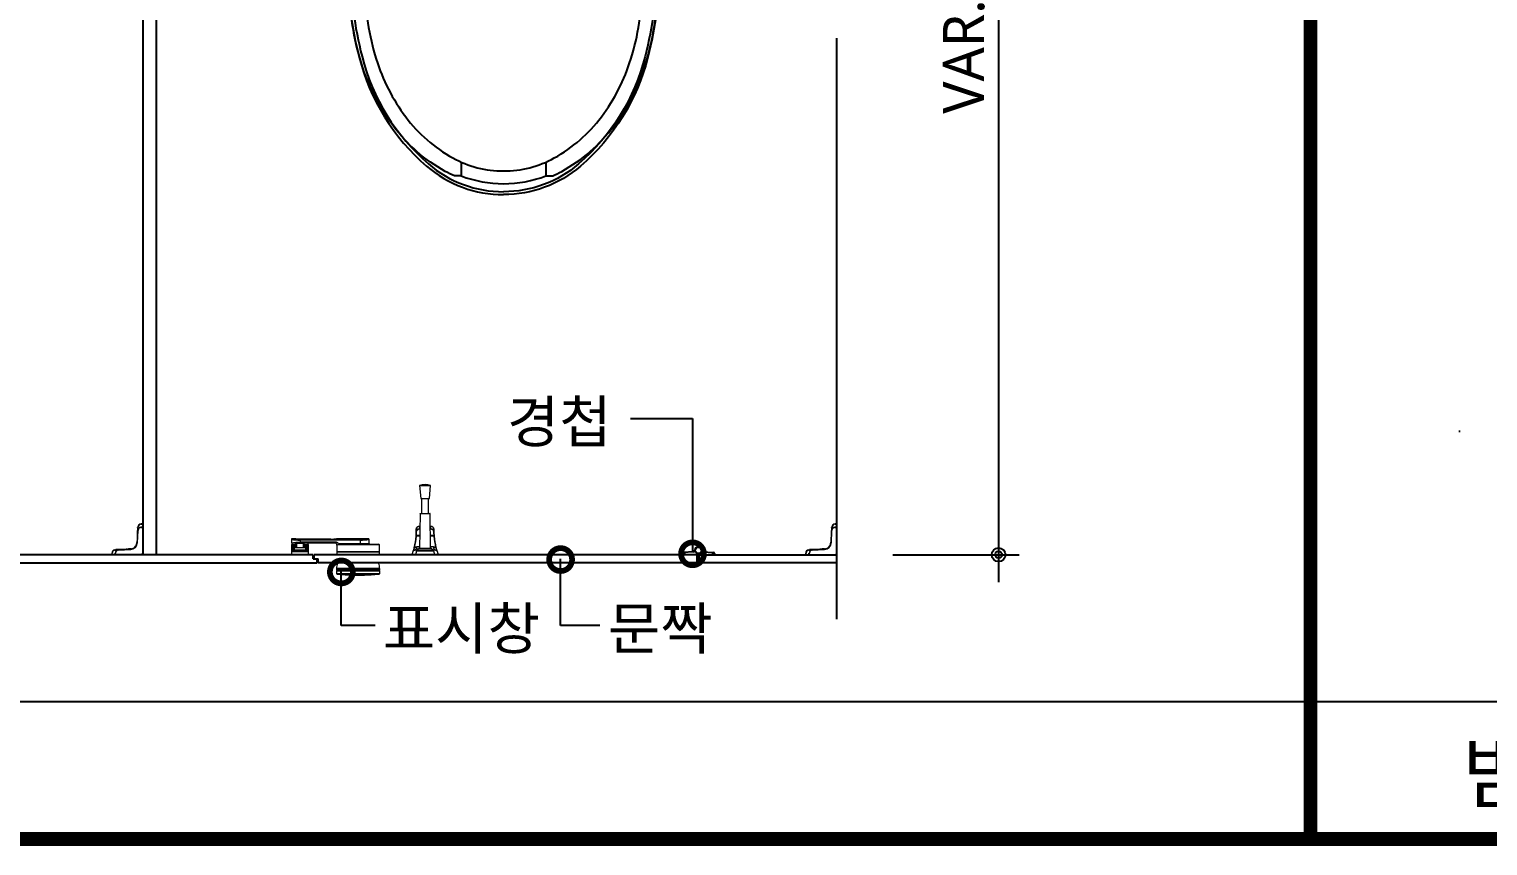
# Model space of a CAD drawing. Extents: x -256 to 8104, y -176 to 5714.
# Drawn here: x 3633 to 4694, y 2764 to 3359 of the extents above; entities that cross this region are included whole.
import ezdxf
from ezdxf.enums import TextEntityAlignment as Align

# ---------------------------------------------------------------- set-up
doc = ezdxf.new("R2010")
doc.units = 0
doc.header["$LTSCALE"] = 30
doc.layers.get('0').update_dxf_attribs({"linetype": 'CONTINUOUS'})
doc.layers.get('DEFPOINTS').update_dxf_attribs({"linetype": 'CONTINUOUS'})
for name, color, linetype in [('0_toilet', 6, 'CONTINUOUS'), ('DIM', 7, 'CONTINUOUS'), ('HAT', 8, 'CONTINUOUS'), ('TIT', 3, 'CONTINUOUS'), ('경첩', 4, 'CONTINUOUS'), ('문자', 3, 'CONTINUOUS'), ('부자재', 4, 'CONTINUOUS'), ('옷걸이', 4, 'CONTINUOUS'), ('잠금쇠(회전형)', 4, 'CONTINUOUS'), ('치수', 1, 'CONTINUOUS'), ('해치', 8, 'CONTINUOUS')]:
    doc.layers.add(name, color=color, linetype=linetype)
doc.styles.add('돋움', font='malgun.ttf')
doc.dimstyles.new('10', dxfattribs={"dimscale": 10, "dimtxt": 3, "dimasz": 1, "dimexe": 1.5, "dimexo": 2, "dimgap": 1, "dimtad": 1, "dimdec": 0, "dimlunit": 6, "dimtxsty": '돋움', "dimblk": 'DIMDOT', "dimcen": -1, "dimdle": 1.5, "dimclrt": 3, "dimazin": 3, "dimtfac": 1, "dimtdec": 0, "dimtix": 1, "dimtmove": 2, "dimatfit": 3, "dimldrblk": 'DIMDOT', "dimarcsym": 0})

# ---------------------------------------------------------------- blocks, each defined once
blk = doc.blocks.new('DIMDOT')
at = {"linetype": 'Continuous'}
blk.add_line((-2, 0), (2, 0), dxfattribs=at)
for radius in [0.5, 0.25]:
    blk.add_circle((0, 0), radius, dxfattribs=at)
blk = doc.blocks.new('*D669')
at = {"layer": 'DEFPOINTS', "color": 0}
for p in [(52429.8, -3171.8), (52429.8, -3896.8), (52526.7, -3896.8)]:
    blk.add_point(p, dxfattribs=at)
at = {"layer": 'DIM', "color": 0, "lineweight": -2, "ltscale": 10}
for p, q in [((52449.8, -3171.8), (52541.7, -3171.8)), ((52526.7, -3181.8), (52526.7, -3886.8)), ((52449.8, -3896.8), (52541.7, -3896.8))]:
    blk.add_line(p, q, dxfattribs=at)
at = {"layer": 'DIM', "color": 0, "lineweight": -2, "xscale": 10, "yscale": 10, "zscale": 10}
for p, rotation in [((52526.7, -3171.8), 90), ((52526.7, -3896.8), 270)]:
    blk.add_blockref('DIMDOT', p, dxfattribs=dict(at, rotation=rotation))
at = {"layer": 'DIM', "color": 3, "insert": (52501.5, -3534.3), "char_height": 30, "attachment_point": 5, "rotation": 90, "style": '돋움'}
blk.add_mtext('VAR.', dxfattribs=at)
blk = doc.blocks.new('_DOTSMALL')
at = {"color": 0, "linetype": 'ByBlock', "const_width": 0.5}
blk.add_lwpolyline([(-0.0625, 0, 1), (0.0625, 0, 1)], format="xyb", close=True, dxfattribs=at)
blk = doc.blocks.new('A$C63EC304E')
at = {"layer": '치수', "color": 1, "xscale": 2.5, "yscale": 2.5, "zscale": 2.5, "rotation": 234.3098741996962}
blk.add_blockref('_DOTSMALL', (0.312, 0.312), dxfattribs=at)
blk = doc.blocks.new('A$C2BC9653E')
at = {"layer": '치수', "xscale": 0.3333333333333333, "yscale": 0.3333333333333333, "zscale": 0.3333333333333333}
blk.add_blockref('A$C63EC304E', (0, 0), dxfattribs=at)
blk = doc.blocks.new('A$C7FC71301')
at = {"layer": '치수', "rotation": 180}
blk.add_blockref('A$C2BC9653E', (0.208, 0.208), dxfattribs=at)
blk = doc.blocks.new('A$C4A20372B')
at = {"layer": '치수'}
blk.add_blockref('A$C7FC71301', (0, 0), dxfattribs=at)
blk = doc.blocks.new('A$C566469F5')
at = {"layer": '치수'}
blk.add_blockref('A$C4A20372B', (0, 0), dxfattribs=at)
blk = doc.blocks.new('A$C7E317CD4')
at = {"layer": '해치', "xscale": 2, "yscale": 2, "zscale": 2}
blk.add_blockref('A$C566469F5', (0, 0), dxfattribs=at)
blk = doc.blocks.new('A$C601D7F27')
at = {"layer": '치수'}
blk.add_blockref('A$C7E317CD4', (0, 0), dxfattribs=at)
blk = doc.blocks.new('A$C38802C08')
at = {"layer": '치수'}
blk.add_blockref('A$C601D7F27', (0, 0), dxfattribs=at)
blk = doc.blocks.new('A$C10E41893')
at = {"layer": '부자재'}
for p, q in [((6.5, 0), (6.5, 196)), ((123.3, 196), (6.5, 196)), ((123.3, 192.5), (6.5, 192.5)), ((54.8, 0), (54.8, 177.5)), ((61.4, 0), (61.4, 177.5)), ((6.5, 0), (6.5, -196)), ((54.8, 0), (54.8, -177.5)), ((61.4, 0), (61.4, -177.5)), ((123.3, -192.5), (6.5, -192.5)), ((123.3, -196), (6.5, -196))]:
    blk.add_line(p, q, dxfattribs=at)
for points in [[(122.7, 196, -0.012538), (123.3, 196), (334.6, 190.3, -0.055395), (444.7, 175.1, -0.154276), (576.9, 93.3, -0.179504), (611.5, 0, -0.179504)], [(122.8, 192.5, -0.012538), (123.2, 192.5), (334.5, 186.8, -0.055395), (443.8, 171.7, -0.154276), (574.3, 91, -0.179504), (608, 0, -0.179504)], [(572, 51.4), (588.8, 51.4), (588.8, 59.6, 0.021185), (583.3, 70.7, 0.106084), (528.4, 133.7, 0.085733), (452.6, 172.4, 0.075373), (358.7, 186.6, 0.075373), (264.8, 172.4, 0.085733), (189, 133.7, 0.007337), (184.4, 130.1), (184.4, 122), (204.7, 122)], [(156.7, -72, 0.089162), (200.2, -118.7, 0.085733), (270.3, -154.5, 0.075373), (358.7, -167.9, 0.075373), (447.1, -154.5, 0.085733), (517.2, -118.7, 0.106084), (567, -61.6, 0.126931), (582.8, 0, 0.126931), (567, 61.6, 0.106084), (517.2, 118.7, 0.085733), (447.1, 154.5, 0.075373), (358.7, 167.9, 0.075373), (270.3, 154.5, 0.085733), (200.2, 118.7, 0.089162), (156.7, 72)], [(588.8, -51.4, 0.090214), (598.2, 0, 0.090214), (588.8, 51.4, 0.106084)], [(122.7, -196, 0.012538), (123.3, -196), (334.6, -190.3, 0.055395), (444.7, -175.1, 0.154276), (576.9, -93.3, 0.179504), (611.5, 0, 0.179504)], [(122.8, -192.5, 0.012538), (123.2, -192.5), (334.5, -186.8, 0.055395), (443.8, -171.7, 0.154276), (574.3, -91, 0.179504), (608, 0, 0.179504)], [(572, -51.4), (588.8, -51.4), (588.8, -59.6, -0.021185), (583.3, -70.7, -0.106084), (528.4, -133.7, -0.085733), (452.6, -172.4, -0.075373), (358.7, -186.6, -0.075373), (264.8, -172.4, -0.085733), (189, -133.7, -0.007337), (184.4, -130.1), (184.4, -122), (204.7, -122)]]:
    blk.add_lwpolyline(points, format="xyb", dxfattribs=at)
blk.add_lwpolyline([(138, -60.8), (119.3, -60.8), (119.3, -79.5), (156.7, -79.5), (156.7, -60.8), (138, -60.8), (147.3, -60.8), (147.3, 60.8), (138, 60.8), (156.7, 60.8), (156.7, 79.5), (119.3, 79.5), (119.3, 60.8), (138, 60.8), (138, -60.8), (119.3, -60.8)], dxfattribs=at)
for centre, start, end in [((39.8, 177.5), 0, 90), ((46.4, 177.5), 0, 90), ((39.8, -177.5), 270, 0), ((46.4, -177.5), 270, 0)]:
    blk.add_arc(centre, 15, start, end, dxfattribs=at)
blk = doc.blocks.new('DESIGN-25', base_point=(48188.6, -6872.9))
at = {"layer": '해치'}
h = blk.add_hatch(dxfattribs=at)
h.set_pattern_fill('AR-CONC', color=256, style=0)
h.set_pattern_definition([(50, (51428.11, -5308.86), (182.185, -15.939), [19.05, -209.55]), (355, (51428.11, -5308.86), (-35.243, 191.057), [15.24, -167.64]), (100.451, (51443.3, -5310.19), (146.943, 175.117), [16.19, -178.09]), (46.184, (51428.11, -5258.06), (271.079, -42.042), [28.575, -314.325]), (96.636, (51450.7, -5261.57), (237.404, 247.426), [24.285, -267.135]), (351.184, (51428.1, -5258.06), (237.405, 247.425), [22.86, -251.46]), (21, (51453.51, -5270.76), (151.615, -102.2655), [19.05, -209.55]), (326, (51453.51, -5270.76), (61.802, 184.188), [15.24, -167.64]), (71.4514, (51466.15, -5279.28), (213.416, 81.923), [16.19, -178.09]), (37.5, (51428.11, -5308.86), (3.0886, 84.555), [0, -165.608, 0, -170.18, 0, -168.275]), (7.5, (51428.11, -5308.86), (66.8197, 100.1806), [0, -97.028, 0, -161.798, 0, -64.135]), (327.5, (51371.47, -5308.86), (135.5906, -5.7287), [0, -63.5, 0, -198.12, 0, -262.89]), (317.5, (51346.07, -5308.86), (148.129, 25.4265), [0, -82.55, 0, -131.572, 0, -186.69])])
h.paths.add_polyline_path([(53907.7, -3875.1), (53907.7, -3772.1), (52857.5, -3772.1), (52857.5, -3875.1)])
blk.add_line((52408.8, -3521), (52408.8, -3943.6))
at = {"color": 8}
for p, q in [((50672.7, -4003.7), (52635.3, -4003.7)), ((52635.3, -4003.7), (54020.5, -4003.7))]:
    blk.add_line(p, q, dxfattribs=at)
at = {"color": 8, "const_width": 10}
for points in [[(52753.7, -4103.7), (52753.7, -1334.5)], [(48236, -4103.7), (54020.5, -4103.7)]]:
    blk.add_lwpolyline(points, dxfattribs=at)
at = {"layer": '0_toilet'}
for p, q in [((51903.8, -3171.8), (51903.8, -3896.8)), ((51913.9, -3896.9), (51913.9, -3171.9)), ((52027.8, -3896.8), (51798.8, -3896.8)), ((51798.8, -3902.8), (52030.8, -3902.8)), ((52027.8, -3899.8), (52027.8, -3896.8)), ((52027.8, -3899.8), (52031.5, -3899.8)), ((52307.4, -3896.8), (52028.5, -3896.8)), ((52028.5, -3899.8), (52028.5, -3896.8)), ((52030.8, -3902.8), (52030.8, -3899.8)), ((52031.5, -3902.8), (52031.5, -3899.8)), ((52307.4, -3902.8), (52031.5, -3902.8)), ((52307.4, -3902.8), (52307.4, -3896.8)), ((52308.9, -3896.8), (52408.8, -3896.8)), ((52308.9, -3902.8), (52308.9, -3896.8)), ((52408.8, -3902.8), (52308.9, -3902.8))]:
    blk.add_line(p, q, dxfattribs=at)
at = {"layer": '경첩', "color": 4, "linetype": 'Continuous', "lineweight": 15}
for p, q in [((51902.6, -3874.6), (51902.6, -3874.3)), ((51903.8, -3874.3), (51902.6, -3874.3)), ((51902.6, -3874.6), (51903.8, -3874.6)), ((51903.8, -3874.6), (51903.8, -3874.3)), ((51903.8, -3876.7), (51903.8, -3874.6)), ((52407.7, -3874.6), (52407.7, -3874.3)), ((52408.8, -3874.3), (52407.7, -3874.3)), ((52407.7, -3874.6), (52408.8, -3874.6)), ((52408.8, -3874.6), (52408.8, -3874.3)), ((52408.8, -3876.7), (52408.8, -3874.6)), ((51899.6, -3885.9), (51899.5, -3886.9)), ((51899.7, -3882.4), (51899.6, -3885.3)), ((51899.6, -3885.3), (51899.8, -3885.5)), ((51899.6, -3885.3), (51899.8, -3885.5)), ((51899.6, -3885.3), (51899.6, -3885.7)), ((51899.6, -3885.7), (51899.8, -3885.9)), ((51899.6, -3885.9), (51899.8, -3886.2)), ((51900.1, -3879.1), (51899.7, -3888.1)), ((51899.7, -3882.4), (51900, -3882.6)), ((51900, -3877.7), (51899.8, -3880.4)), ((51899.8, -3880.4), (51900.1, -3880.6)), ((51899.8, -3881.1), (51900, -3881.3)), ((51899.8, -3881.4), (51900, -3881.6)), ((51899.8, -3881.4), (51899.8, -3882.1)), ((51899.8, -3882.1), (51900, -3882.3)), ((51900, -3877.7), (51900.2, -3877.9)), ((51900, -3888.1), (51900.4, -3879.1)), ((51900.3, -3876.6), (51900.1, -3879.1)), ((51900.1, -3877.1), (51900.2, -3877.2)), ((51900.4, -3878), (51900.5, -3876.6)), ((51902.5, -3876.8), (51902.5, -3876.7)), ((51902.5, -3876.7), (51903.8, -3876.7)), ((51902.5, -3876.8), (51902.5, -3877.1)), ((51903.8, -3876.8), (51902.5, -3876.8)), ((51902.5, -3877.1), (51903.8, -3877.1)), ((51903.8, -3877.1), (51903.8, -3876.8)), ((51903.8, -3877.1), (51903.8, -3895.3)), ((52404.7, -3885.3), (52404.6, -3885.7)), ((52404.6, -3885.7), (52404.9, -3885.9)), ((52404.6, -3885.9), (52404.9, -3886.2)), ((52404.6, -3885.9), (52404.6, -3886.9)), ((52404.8, -3882.4), (52404.7, -3885.3)), ((52404.7, -3885.3), (52404.9, -3885.5)), ((52404.7, -3885.3), (52404.9, -3885.5)), ((52405.2, -3879.1), (52404.8, -3888.1)), ((52404.8, -3881.4), (52405.1, -3881.6)), ((52404.8, -3881.4), (52404.8, -3882.1)), ((52404.8, -3882.1), (52405, -3882.3)), ((52404.8, -3882.4), (52405, -3882.6)), ((52405, -3877.7), (52404.9, -3880.4)), ((52404.9, -3880.4), (52405.1, -3880.6)), ((52404.9, -3881.1), (52405.1, -3881.3)), ((52405, -3877.7), (52405.2, -3877.9)), ((52405, -3888.1), (52405.4, -3879.1)), ((52405.1, -3877.1), (52405.3, -3877.2)), ((52405.3, -3876.6), (52405.2, -3879.1)), ((52405.5, -3878), (52405.6, -3876.6)), ((52407.5, -3876.8), (52407.5, -3877.1)), ((52408.8, -3876.8), (52407.5, -3876.8)), ((52407.5, -3877.1), (52408.8, -3877.1)), ((52407.6, -3876.8), (52407.6, -3876.7)), ((52407.6, -3876.7), (52408.8, -3876.7)), ((52408.8, -3877.1), (52408.8, -3876.8)), ((52408.8, -3877.1), (52408.8, -3895.3)), ((51881.5, -3895.7), (51881.3, -3895.7)), ((51881.3, -3895.7), (51881.3, -3896.8)), ((51881.5, -3896.8), (51881.5, -3895.7)), ((51886, -3893.2), (51883.5, -3893.4)), ((51883.5, -3893.6), (51884.9, -3893.5)), ((51883.7, -3896.8), (51883.7, -3895.6)), ((51883.7, -3895.6), (51883.8, -3895.6)), ((51883.8, -3895.6), (51884, -3895.6)), ((51883.8, -3895.6), (51883.8, -3896.8)), ((51884, -3893.2), (51884.1, -3893.1)), ((51884, -3893.2), (51884.1, -3893.3)), ((51884, -3896.8), (51884, -3895.6)), ((51887.3, -3892.9), (51884.1, -3893.1)), ((51895, -3892.8), (51886, -3893.2)), ((51886, -3893.5), (51895, -3893.1)), ((51887.3, -3892.9), (51887.5, -3893.2)), ((51888, -3892.9), (51888.2, -3893.1)), ((51888.3, -3892.9), (51888.5, -3893.1)), ((51891.7, -3892.7), (51889, -3892.9)), ((51889, -3892.9), (51889.2, -3893.1)), ((51891.7, -3892.7), (51891.9, -3893)), ((51892.3, -3892.7), (51892.6, -3892.9)), ((51892.7, -3892.7), (51892.9, -3892.9)), ((51893.4, -3892.6), (51893.6, -3892.9)), ((51894.7, -3892.6), (51893.4, -3892.6)), ((51894.7, -3892.6), (51894.9, -3892.8)), ((51895, -3892.6), (51894.7, -3892.6)), ((51896, -3892.4), (51896.2, -3892.6)), ((51896.5, -3892.2), (51896.7, -3892.4)), ((51896.7, -3892.1), (51896.9, -3892.3)), ((51897.2, -3891.9), (51897.4, -3892.1)), ((51897.4, -3891.7), (51897.6, -3891.9)), ((51898.5, -3890.7), (51898.7, -3890.9)), ((51898.6, -3890.5), (51898.8, -3890.7)), ((51898.9, -3890.1), (51899.1, -3890.3)), ((51899, -3889.8), (51899.2, -3890)), ((51899.2, -3889.4), (51899.4, -3889.6)), ((51899.6, -3889.1), (51899.3, -3888.9)), ((51899.4, -3888.5), (51899.6, -3888.8)), ((51899.4, -3888.9), (51899.6, -3889.1)), ((51899.5, -3886.9), (51899.8, -3887.1)), ((51899.5, -3886.9), (51899.5, -3887)), ((51899.5, -3887), (51899.8, -3887.2)), ((51899.5, -3887), (51899.5, -3887.3)), ((51899.5, -3887.3), (51899.7, -3887.5)), ((51899.5, -3887.3), (51899.5, -3887.4)), ((51899.5, -3887.4), (51899.7, -3887.6)), ((51899.5, -3887.4), (51899.5, -3888)), ((51899.5, -3888.3), (51899.7, -3888.5)), ((52386.6, -3895.7), (52386.3, -3895.7)), ((52386.3, -3895.7), (52386.3, -3896.8)), ((52386.6, -3896.8), (52386.6, -3895.7)), ((52391, -3893.2), (52388.5, -3893.4)), ((52388.6, -3893.6), (52390, -3893.5)), ((52388.7, -3896.8), (52388.7, -3895.6)), ((52388.7, -3895.6), (52388.8, -3895.6)), ((52388.8, -3895.6), (52389.1, -3895.6)), ((52388.8, -3895.6), (52388.8, -3896.8)), ((52389, -3893.2), (52389.1, -3893.1)), ((52389, -3893.2), (52389.2, -3893.3)), ((52392.3, -3892.9), (52389.1, -3893.1)), ((52389.1, -3896.8), (52389.1, -3895.6)), ((52400, -3892.8), (52391, -3893.2)), ((52391.1, -3893.5), (52400, -3893.1)), ((52392.3, -3892.9), (52392.6, -3893.2)), ((52393, -3892.9), (52393.2, -3893.1)), ((52393.3, -3892.9), (52393.6, -3893.1)), ((52396.7, -3892.7), (52394, -3892.9)), ((52394, -3892.9), (52394.3, -3893.1)), ((52396.7, -3892.7), (52397, -3893)), ((52397.4, -3892.7), (52397.6, -3892.9)), ((52397.7, -3892.7), (52398, -3892.9)), ((52398.4, -3892.6), (52398.6, -3892.9)), ((52399.8, -3892.6), (52398.4, -3892.6)), ((52399.8, -3892.6), (52400, -3892.8)), ((52400, -3892.6), (52399.8, -3892.6)), ((52401, -3892.4), (52401.2, -3892.6)), ((52401.5, -3892.2), (52401.7, -3892.4)), ((52401.8, -3892.1), (52402, -3892.3)), ((52402.2, -3891.9), (52402.4, -3892.1)), ((52402.5, -3891.7), (52402.6, -3891.9)), ((52403.5, -3890.7), (52403.7, -3890.9)), ((52403.7, -3890.5), (52403.9, -3890.7)), ((52404, -3890.1), (52404.1, -3890.3)), ((52404.1, -3889.8), (52404.3, -3890)), ((52404.2, -3889.4), (52404.4, -3889.6)), ((52404.6, -3889.1), (52404.4, -3888.9)), ((52404.4, -3888.9), (52404.6, -3889.1)), ((52404.6, -3887.4), (52404.5, -3888)), ((52404.5, -3888.3), (52404.7, -3888.5)), ((52404.5, -3888.5), (52404.7, -3888.8)), ((52404.6, -3886.9), (52404.8, -3887.1)), ((52404.6, -3886.9), (52404.6, -3887)), ((52404.6, -3887), (52404.8, -3887.2)), ((52404.6, -3887), (52404.6, -3887.3)), ((52404.6, -3887.3), (52404.8, -3887.5)), ((52404.6, -3887.3), (52404.6, -3887.4)), ((52404.6, -3887.4), (52404.8, -3887.6)), ((51881.3, -3896.8), (51881.5, -3896.8)), ((51881.5, -3896.8), (51883.7, -3896.8)), ((51883.8, -3896.8), (51884, -3896.8)), ((51902.3, -3896.8), (51884, -3896.8)), ((52386.3, -3896.8), (52386.6, -3896.8)), ((52386.6, -3896.8), (52388.7, -3896.8)), ((52388.8, -3896.8), (52389.1, -3896.8)), ((52407.3, -3896.8), (52389.1, -3896.8))]:
    blk.add_line(p, q, dxfattribs=at)
at = {"layer": '경첩', "color": 4, "linetype": 'Continuous', "lineweight": 15, "flags": 128}
for points in [[(51899.6, -3885.3), (51899.6, -3885.3), (51899.6, -3885.3)], [(51899.6, -3885.7), (51899.6, -3885.8), (51899.6, -3885.9), (51899.6, -3885.9)], [(51899.8, -3880.4), (51899.8, -3880.5), (51899.8, -3880.6), (51899.8, -3880.8), (51899.8, -3880.9), (51899.8, -3880.9), (51899.8, -3881), (51899.8, -3881), (51899.8, -3881.1)], [(51900, -3877.2), (51900, -3877.1), (51900, -3877.1), (51900, -3877.1), (51900, -3877.1), (51900.1, -3877.1), (51900.1, -3877.1), (51900.1, -3877.1), (51900.1, -3877.1)], [(51900, -3877.2), (51900, -3877.3), (51900, -3877.4), (51900, -3877.5), (51900, -3877.7)], [(51900.1, -3879.1), (51900.1, -3879.1), (51900.2, -3879.1), (51900.2, -3879.1), (51900.2, -3879.1), (51900.3, -3879.1), (51900.3, -3879.1), (51900.3, -3879.1), (51900.4, -3879.1)], [(51900.5, -3876.6), (51900.5, -3876.6), (51900.4, -3876.6), (51900.4, -3876.6), (51900.3, -3876.6), (51900.3, -3876.6), (51900.3, -3876.6), (51900.3, -3876.6), (51900.3, -3876.6)], [(52404.6, -3885.7), (52404.6, -3885.8), (52404.6, -3885.9), (52404.6, -3885.9)], [(52404.7, -3885.3), (52404.7, -3885.3), (52404.7, -3885.3)], [(52404.9, -3880.4), (52404.9, -3880.5), (52404.9, -3880.6), (52404.9, -3880.8), (52404.9, -3880.9), (52404.9, -3880.9), (52404.9, -3881), (52404.9, -3881), (52404.9, -3881.1)], [(52405, -3877.2), (52405.1, -3877.1), (52405.1, -3877.1), (52405.1, -3877.1), (52405.1, -3877.1), (52405.1, -3877.1), (52405.1, -3877.1), (52405.1, -3877.1), (52405.1, -3877.1)], [(52405, -3877.2), (52405, -3877.3), (52405, -3877.4), (52405, -3877.5), (52405, -3877.7)], [(52405.2, -3879.1), (52405.2, -3879.1), (52405.2, -3879.1), (52405.2, -3879.1), (52405.3, -3879.1), (52405.3, -3879.1), (52405.3, -3879.1), (52405.4, -3879.1), (52405.4, -3879.1)], [(52405.6, -3876.6), (52405.5, -3876.6), (52405.5, -3876.6), (52405.4, -3876.6), (52405.4, -3876.6), (52405.4, -3876.6), (52405.3, -3876.6), (52405.3, -3876.6), (52405.3, -3876.6)], [(51883.5, -3893.6), (51883.5, -3893.6), (51883.5, -3893.5), (51883.5, -3893.5), (51883.5, -3893.4), (51883.5, -3893.4), (51883.5, -3893.4), (51883.5, -3893.4), (51883.5, -3893.4)], [(51886, -3893.2), (51886, -3893.2), (51886, -3893.3), (51886, -3893.3), (51886, -3893.3), (51886, -3893.4), (51886, -3893.4), (51886, -3893.4), (51886, -3893.5)], [(51888, -3892.9), (51887.9, -3892.9), (51887.9, -3892.9), (51887.8, -3892.9), (51887.8, -3892.9), (51887.7, -3892.9), (51887.5, -3892.9), (51887.4, -3892.9), (51887.3, -3892.9)], [(51889, -3892.9), (51888.9, -3892.9), (51888.7, -3892.9), (51888.6, -3892.9), (51888.5, -3892.9), (51888.5, -3892.9), (51888.4, -3892.9), (51888.3, -3892.9), (51888.3, -3892.9), (51888.3, -3892.9)], [(51892.3, -3892.7), (51892.3, -3892.7), (51892.3, -3892.7), (51892.2, -3892.7), (51892.1, -3892.7), (51892, -3892.7), (51891.9, -3892.7), (51891.8, -3892.7), (51891.7, -3892.7)], [(51893.4, -3892.6), (51893.2, -3892.7), (51893.1, -3892.7), (51893, -3892.7), (51892.9, -3892.7), (51892.8, -3892.7), (51892.7, -3892.7), (51892.7, -3892.7), (51892.7, -3892.7)], [(51895, -3892.8), (51895, -3892.8), (51895, -3892.8), (51895, -3892.9), (51895, -3892.9), (51895, -3892.9), (51895, -3893), (51895, -3893), (51895, -3893.1)], [(51899.5, -3888.3), (51899.4, -3888.5), (51899.4, -3888.5)], [(51899.4, -3888.9), (51899.4, -3888.9), (51899.4, -3888.9)], [(51899.7, -3888.1), (51899.7, -3888.1), (51899.7, -3888.1), (51899.8, -3888.1), (51899.8, -3888.1), (51899.8, -3888.1), (51899.9, -3888.1), (51899.9, -3888.1), (51900, -3888.1)], [(52388.6, -3893.6), (52388.5, -3893.6), (52388.5, -3893.5), (52388.5, -3893.5), (52388.5, -3893.4), (52388.5, -3893.4), (52388.5, -3893.4), (52388.5, -3893.4), (52388.5, -3893.4)], [(52391, -3893.2), (52391, -3893.2), (52391, -3893.3), (52391, -3893.3), (52391, -3893.3), (52391, -3893.4), (52391, -3893.4), (52391, -3893.4), (52391.1, -3893.5)], [(52393, -3892.9), (52393, -3892.9), (52393, -3892.9), (52392.9, -3892.9), (52392.8, -3892.9), (52392.7, -3892.9), (52392.6, -3892.9), (52392.5, -3892.9), (52392.3, -3892.9)], [(52394, -3892.9), (52393.9, -3892.9), (52393.8, -3892.9), (52393.7, -3892.9), (52393.6, -3892.9), (52393.5, -3892.9), (52393.4, -3892.9), (52393.4, -3892.9), (52393.4, -3892.9), (52393.3, -3892.9)], [(52397.4, -3892.7), (52397.4, -3892.7), (52397.3, -3892.7), (52397.3, -3892.7), (52397.2, -3892.7), (52397.1, -3892.7), (52397, -3892.7), (52396.9, -3892.7), (52396.7, -3892.7)], [(52398.4, -3892.6), (52398.3, -3892.7), (52398.2, -3892.7), (52398, -3892.7), (52397.9, -3892.7), (52397.8, -3892.7), (52397.8, -3892.7), (52397.7, -3892.7), (52397.7, -3892.7)], [(52400, -3892.8), (52400, -3892.8), (52400, -3892.8), (52400, -3892.9), (52400, -3892.9), (52400, -3892.9), (52400, -3893), (52400, -3893), (52400, -3893.1)], [(52404.4, -3888.9), (52404.4, -3888.9), (52404.4, -3888.9)], [(52404.5, -3888.3), (52404.5, -3888.5), (52404.5, -3888.5)], [(52404.8, -3888.1), (52404.8, -3888.1), (52404.8, -3888.1), (52404.8, -3888.1), (52404.8, -3888.1), (52404.9, -3888.1), (52404.9, -3888.1), (52405, -3888.1), (52405, -3888.1)]]:
    blk.add_lwpolyline(points, dxfattribs=at)
at = {"layer": '경첩', "color": 4, "linetype": 'Continuous', "lineweight": 15}
for centre, radius, start, end in [((51902.6, -3876.7), 2.35, 90, 177.3017), ((51902.6, -3876.7), 2.1, 90, 177.3017), ((52407.7, -3876.7), 2.35, 90, 177.3017), ((52407.7, -3876.7), 2.1, 90, 177.3017), ((51902.5, -3879.2), 2.35, 90, 177.3017), ((51902.5, -3879.2), 2.1, 90, 177.3017), ((52407.5, -3879.2), 2.35, 90, 177.3017), ((52407.5, -3879.2), 2.1, 90, 177.3017), ((51883.6, -3895.7), 2.35, 92.6983, 180), ((51883.6, -3895.7), 2.1, 92.6983, 180), ((51886.1, -3895.6), 2.35, 92.6983, 180), ((51886.1, -3895.6), 2.1, 92.6983, 180), ((51894.7, -3887.8), 5.25, 272.6983, 357.3017), ((51894.7, -3887.8), 5, 272.6983, 357.3017), ((51894.7, -3887.8), 4.75, 272.6983, 285), ((51894.7, -3887.8), 4.75, 284.9998, 291.7506), ((51894.7, -3887.8), 4.75, 294.9948, 301.2998), ((51894.7, -3887.8), 4.75, 301.2991, 304.3858), ((51894.7, -3887.8), 4.75, 304.3849, 322.5608), ((51894.7, -3887.8), 4.75, 322.5612, 325.6145), ((51894.7, -3887.8), 4.75, 325.6151, 331.8264), ((51894.7, -3887.8), 4.75, 335.0052, 340.234), ((51894.7, -3887.8), 4.75, 340.234, 346.7569), ((51894.7, -3887.8), 4.75, 346.8377, 351.3944), ((51894.7, -3887.8), 4.75, 354.0912, 357.3017), ((51902.3, -3895.3), 1.5, 270, 0), ((52388.7, -3895.7), 2.35, 92.6983, 180), ((52388.7, -3895.7), 2.1, 92.6983, 180), ((52391.2, -3895.6), 2.35, 92.6983, 180), ((52391.2, -3895.6), 2.1, 92.6983, 180), ((52399.8, -3887.8), 5.25, 272.6983, 357.3017), ((52399.8, -3887.8), 5, 272.6983, 357.3017), ((52399.8, -3887.8), 4.75, 272.6983, 285), ((52399.8, -3887.8), 4.75, 284.9998, 291.7506), ((52399.8, -3887.8), 4.75, 294.9948, 301.2998), ((52399.8, -3887.8), 4.75, 301.2991, 304.3858), ((52399.8, -3887.8), 4.75, 304.3849, 322.5608), ((52399.8, -3887.8), 4.75, 322.5612, 325.6145), ((52399.8, -3887.8), 4.75, 325.6151, 331.8264), ((52399.8, -3887.8), 4.75, 335.0052, 340.234), ((52399.8, -3887.8), 4.75, 340.234, 346.7569), ((52399.8, -3887.8), 4.75, 346.8377, 351.3944), ((52399.8, -3887.8), 4.75, 354.0912, 357.3017), ((52407.3, -3895.3), 1.5, 270, 0)]:
    blk.add_arc(centre, radius, start, end, dxfattribs=at)
at = {"layer": '부자재'}
for p, q in [((52296.7, -3895.9), (52296.7, -3896.8)), ((52304.5, -3894.8), (52297.3, -3895.3)), ((52298, -3895.8), (52298, -3896.8)), ((52308.2, -3896.3), (52308.2, -3897.1)), ((52308.4, -3896.3), (52308.4, -3897.1)), ((52311.2, -3894.7), (52319.3, -3895.3)), ((52318.6, -3895.8), (52318.6, -3896.8)), ((52319.9, -3895.9), (52319.9, -3896.8)), ((52307.4, -3896.8), (52296.7, -3896.8)), ((52308.4, -3897.1), (52308.2, -3897.1)), ((52308.9, -3896.8), (52319.9, -3896.8)), ((52308.9, -3896.8), (52308.9, -3896.8))]:
    blk.add_line(p, q, dxfattribs=at)
at = {"layer": '부자재', "color": 1}
blk.add_circle((52308.3, -3893.6), 2.34, dxfattribs=at)
at = {"layer": '부자재'}
for centre, radius, start, end in [((52297.4, -3895.9), 0.7, 101.7765, 181.6712), ((52298.8, -3896), 0.884, 113.4077, 164.5497), ((52304.4, -3893.5), 1.29, 272.9231, 352.4724), ((52308.3, -3893.6), 2.62, 270, 180), ((52308.7, -3897.9), 1.65, 102.5267, 141.5475), ((52307.9, -3897.9), 1.65, 43.1003, 77.4733), ((52308.4, -3894), 2.86, 280.084, 345.9792), ((52312.2, -3893.5), 1.29, 187.5276, 267.0769), ((52317.8, -3896), 0.884, 15.4503, 67.3004), ((52319.2, -3895.9), 0.7, 358.3288, 78.2235)]:
    blk.add_arc(centre, radius, start, end, dxfattribs=at)
at = {"layer": '옷걸이', "lineweight": 15}
for p, q in [((52105.3, -3846.5), (52106.1, -3856)), ((52105.3, -3846.5), (52113.3, -3846.5)), ((52112.6, -3856), (52113.3, -3846.5)), ((52106.1, -3856), (52112.6, -3856)), ((52106.8, -3856), (52106.8, -3866.8)), ((52111.8, -3866.8), (52111.8, -3856)), ((52105.6, -3867.1), (52105.3, -3892.3)), ((52113, -3867.1), (52105.6, -3867.1)), ((52105.8, -3866.8), (52109.3, -3866.8)), ((52109.3, -3866.8), (52112.8, -3866.8)), ((52113.3, -3892.3), (52113, -3867.1)), ((52103, -3882.5), (52105.4, -3882.5)), ((52105.4, -3883.3), (52103, -3883.3)), ((52105.5, -3876.2), (52105.4, -3876.2)), ((52105.4, -3876.2), (52105.4, -3876.3)), ((52105.5, -3876.3), (52105.4, -3876.3)), ((52105.4, -3877.8), (52105.4, -3878.2)), ((52105.4, -3877.8), (52105.5, -3877.8)), ((52105.5, -3878.2), (52105.4, -3878.2)), ((52113.2, -3876.2), (52113.1, -3876.2)), ((52113.2, -3876.3), (52113.1, -3876.3)), ((52113.1, -3877.8), (52113.2, -3877.8)), ((52113.2, -3878.2), (52113.1, -3878.2)), ((52113.2, -3876.2), (52113.2, -3876.3)), ((52113.2, -3877.8), (52113.2, -3878.2)), ((52113.2, -3882.5), (52115.6, -3882.5)), ((52115.6, -3883.3), (52113.2, -3883.3)), ((52099.8, -3896.8), (52100.6, -3894.3)), ((52100.6, -3894.3), (52100.6, -3894.3)), ((52100.6, -3894.3), (52100.6, -3894.3)), ((52101.6, -3893.5), (52101.5, -3893.5)), ((52103, -3891.4), (52101.6, -3891.4)), ((52103, -3891.5), (52101.6, -3891.5)), ((52101.6, -3893.6), (52101.6, -3893.6)), ((52117, -3893.6), (52101.6, -3893.6)), ((52103, -3894.3), (52102.2, -3896.8)), ((52103, -3892), (52103, -3891.4)), ((52103, -3894.3), (52103, -3893.6)), ((52103, -3893.6), (52115.6, -3893.6)), ((52115.6, -3894.3), (52103, -3894.3)), ((52114.1, -3892.3), (52104.5, -3892.3)), ((52117, -3891.4), (52115.6, -3891.4)), ((52115.6, -3891.4), (52115.6, -3892)), ((52117, -3891.5), (52115.6, -3891.5)), ((52115.6, -3894.3), (52115.6, -3893.6)), ((52116.4, -3896.8), (52115.6, -3894.3)), ((52117.1, -3893.5), (52117, -3893.5)), ((52117.1, -3893.5), (52117, -3893.5)), ((52117, -3893.6), (52117, -3893.6)), ((52118, -3894.3), (52118.8, -3896.8)), ((52118, -3894.3), (52118, -3894.3)), ((52118, -3894.3), (52118, -3894.3)), ((52102.2, -3896.8), (52099.8, -3896.8)), ((52116.4, -3896.8), (52102.2, -3896.8)), ((52118.8, -3896.8), (52116.4, -3896.8))]:
    blk.add_line(p, q, dxfattribs=at)
at = {"layer": '옷걸이', "lineweight": 15, "flags": 128}
for points in [[(52102.7, -3883.3), (52102.7, -3883.3), (52102.7, -3883.3), (52102.8, -3883.3), (52102.8, -3883.3), (52102.8, -3883.3), (52102.9, -3883.3), (52102.9, -3883.3), (52103, -3883.3)], [(52105.4, -3876.2), (52105.3, -3876.2), (52105, -3876.2), (52104.7, -3876.3), (52104.3, -3876.4), (52104, -3876.5), (52103.8, -3876.6), (52103.5, -3876.8), (52103.3, -3876.9), (52103.1, -3877.1), (52103, -3877.4), (52102.9, -3877.6), (52102.9, -3877.8), (52102.9, -3877.9)], [(52105.4, -3876.3), (52105, -3876.3), (52104.5, -3876.4), (52104.2, -3876.5), (52103.8, -3876.7), (52103.5, -3876.8), (52103.3, -3877.1), (52103.1, -3877.3), (52102.9, -3877.6), (52102.9, -3877.9), (52102.9, -3877.9)], [(52102.9, -3879.4), (52102.9, -3879.2), (52103, -3878.9), (52103.2, -3878.7), (52103.4, -3878.4), (52103.7, -3878.2), (52104.1, -3878.1), (52104.4, -3878), (52104.8, -3877.9), (52105.4, -3877.8)], [(52105.4, -3878.2), (52104.9, -3878.2), (52104.5, -3878.3), (52104.2, -3878.4), (52103.9, -3878.6), (52103.6, -3878.7), (52103.4, -3878.9), (52103.3, -3879.2), (52103.2, -3879.4), (52103.1, -3879.6)], [(52115.7, -3877.9), (52115.7, -3877.9), (52115.7, -3877.7), (52115.6, -3877.5), (52115.5, -3877.3), (52115.4, -3877.1), (52115.2, -3876.9), (52115, -3876.7), (52114.7, -3876.5), (52114.4, -3876.4), (52114.1, -3876.3), (52113.8, -3876.3), (52113.5, -3876.2), (52113.2, -3876.2)], [(52115.7, -3877.9), (52115.7, -3877.7), (52115.6, -3877.4), (52115.4, -3877.2), (52115.2, -3876.9), (52114.9, -3876.7), (52114.6, -3876.6), (52114.2, -3876.4), (52113.8, -3876.3), (52113.3, -3876.3), (52113.2, -3876.3)], [(52113.2, -3877.8), (52113.6, -3877.9), (52114, -3877.9), (52114.4, -3878), (52114.8, -3878.2), (52115.1, -3878.4), (52115.3, -3878.6), (52115.5, -3878.8), (52115.7, -3879.1), (52115.7, -3879.4)], [(52115.5, -3879.6), (52115.4, -3879.3), (52115.3, -3879.1), (52115.1, -3878.9), (52114.9, -3878.7), (52114.6, -3878.5), (52114.3, -3878.4), (52114, -3878.3), (52113.6, -3878.2), (52113.2, -3878.2)], [(52115.9, -3883.3), (52115.9, -3883.3), (52115.9, -3883.3), (52115.8, -3883.3), (52115.8, -3883.3), (52115.8, -3883.3), (52115.7, -3883.3), (52115.7, -3883.3), (52115.6, -3883.3)], [(52101.4, -3891.6), (52101.4, -3891.6), (52101.4, -3891.6)], [(52101.6, -3893.5), (52101.5, -3893.5), (52101.5, -3893.5)], [(52101.6, -3891.5), (52101.6, -3891.4), (52101.6, -3891.5)], [(52101.6, -3893.5), (52101.6, -3893.6), (52101.6, -3893.6)], [(52101.6, -3893.5), (52101.6, -3893.5), (52101.6, -3893.5)], [(52103.8, -3893.6), (52103.4, -3893.5), (52103.1, -3893.5), (52103.1, -3893.5), (52103.2, -3893.4), (52103.4, -3893.4), (52103.6, -3893.4)], [(52105.3, -3891.1), (52104.7, -3891.1), (52103.5, -3891.1)], [(52115.1, -3891.1), (52113.6, -3891.1), (52113.3, -3891.1)], [(52115, -3893.4), (52115.3, -3893.4), (52115.5, -3893.5), (52115.5, -3893.5), (52115.3, -3893.5), (52115, -3893.5), (52114.6, -3893.6)], [(52117, -3893.6), (52117, -3893.6), (52117, -3893.5)], [(52117, -3893.5), (52117, -3893.5), (52117, -3893.5)]]:
    blk.add_lwpolyline(points, dxfattribs=at)
at = {"layer": '옷걸이', "lineweight": 15}
for centre, radius, start, end in [((52109.3, -3856.8), 11, 68.7607, 111.2393), ((52105.8, -3867.1), 0.25, 90, 179.5), ((52112.8, -3867.1), 0.25, 0.5, 90), ((52050.1, -3879.1), 52.8, 346.2317, 355.4136), ((52050.1, -3879.1), 53, 346.5097, 355.4136), ((52050.1, -3879.1), 52.8, 355.4136, 356.451), ((52050.1, -3879.1), 52.8, 356.4511, 359.6096), ((52103, -3882.3), 0.23, 185.4574, 275.1888), ((52050.1, -3879.1), 52.8, 359.6096, 1.2369), ((52103.1, -3879.4), 0.227, 188.2087, 276.392), ((52050.1, -3879.3), 53, 356.4511, 359.6096), ((52069.1, -3879.9), 34.1, 354.2736, 355.5668), ((52050.1, -3877.5), 55.3, 359.6189, 1.2073), ((52168.5, -3877.5), 55.3, 178.7927, 180.3811), ((52115.5, -3879.4), 0.227, 263.608, 351.7913), ((52168.5, -3879.3), 53, 180.3904, 183.5489), ((52115.6, -3882.3), 0.23, 264.8112, 354.5426), ((52149.5, -3879.9), 34.1, 184.4333, 185.7264), ((52168.5, -3879.1), 53, 184.5864, 193.4903), ((52168.5, -3879.1), 52.8, 178.7631, 180.3904), ((52168.5, -3879.1), 52.8, 180.3904, 183.5489), ((52168.5, -3879.1), 52.8, 183.5489, 184.5865), ((52168.5, -3879.1), 52.8, 184.5864, 193.7683), ((52101.7, -3894.7), 1.17, 101.397, 160.6752), ((52101.6, -3894.6), 1, 89.9937, 161.8081), ((52051.4, -3879.4), 51.5, 343.2376, 346.2577), ((52051.8, -3879.2), 51.3, 343.5226, 346.2377), ((52101.6, -3891.7), 0.25, 90.2728, 166.2395), ((52101.6, -3891.7), 0.247, 89.2585, 165.9158), ((52101.1, -3891.3), 2.24, 284.8265, 3.5932), ((52101.2, -3891.7), 1.81, 282.0607, 352.5143), ((52103.3, -3891.4), 0.248, 89.5881, 179.723), ((52103.4, -3891.5), 0.376, 79.9393, 150.5456), ((52103.4, -3891.4), 0.307, 84.7786, 118.9817), ((52103.1, -3892), 1.43, 284.1057, 346.9245), ((52109.4, -3492.5), 401.1, 269.1968, 270.7316), ((52115.5, -3892), 1.44, 193.1186, 255.9655), ((52115.2, -3891.5), 0.4, 32.0092, 97.8083), ((52115.2, -3891.4), 0.271, 58.6344, 97.6053), ((52117.5, -3891.3), 2.24, 176.3909, 255.1894), ((52115.3, -3891.4), 0.248, 0.277, 90.4119), ((52117.4, -3891.7), 1.8, 186.7864, 258.2605), ((52117, -3891.7), 0.25, 13.7617, 89.4531), ((52117, -3891.7), 0.247, 14.0842, 90.7415), ((52166.7, -3879.3), 51.2, 193.7584, 196.469), ((52117, -3894.6), 1, 18.1919, 90.0063), ((52116.9, -3894.7), 1.16, 19.2937, 79.3942), ((52167.5, -3879.4), 51.7, 193.7493, 196.7564)]:
    blk.add_arc(centre, radius, start, end, dxfattribs=at)
at = {"layer": '잠금쇠(회전형)', "linetype": 'Continuous', "lineweight": 15}
for p, q in [((52012, -3885.7), (52012, -3888.2)), ((52014.4, -3885.2), (52012.5, -3885.2)), ((52040.8, -3885.4), (52018.3, -3885.4)), ((52040.8, -3885.4), (52018.3, -3885.4)), ((52018.3, -3885.4), (52018.3, -3885.4)), ((52018.3, -3885.7), (52062.3, -3885.7)), ((52018.3, -3886.2), (52018.3, -3885.7)), ((52040.8, -3885.4), (52040.8, -3885.4)), ((52068, -3885.2), (52044.7, -3885.2)), ((52062.3, -3885.7), (52062.3, -3886.2)), ((52068.5, -3888.7), (52068.5, -3885.7)), ((52012, -3888.2), (52015.3, -3888.2)), ((52012, -3889.8), (52012, -3896.8)), ((52012.4, -3889.8), (52012, -3889.8)), ((52012.4, -3894.8), (52012.4, -3889.8)), ((52012.4, -3889.8), (52012.9, -3889.8)), ((52024.1, -3894.8), (52012.4, -3894.8)), ((52012.5, -3889.3), (52012.9, -3889.3)), ((52012.9, -3889.8), (52012.9, -3889.3)), ((52012.9, -3889.3), (52014.8, -3889.3)), ((52012.9, -3889.8), (52012.9, -3894.4)), ((52014.8, -3889.8), (52012.9, -3889.8)), ((52012.9, -3894.4), (52013, -3894.4)), ((52013, -3890.3), (52014.8, -3890.3)), ((52013, -3894.4), (52013, -3890.3)), ((52013.5, -3890.8), (52013, -3890.3)), ((52013, -3894.4), (52013.1, -3894.3)), ((52013.1, -3894.3), (52023.4, -3894.3)), ((52013.5, -3890.8), (52013.5, -3894.3)), ((52014.8, -3890.8), (52013.5, -3890.8)), ((52014, -3891.8), (52014, -3893.3)), ((52021.2, -3891.8), (52014, -3891.8)), ((52014, -3893.3), (52021.2, -3893.3)), ((52014.3, -3891.6), (52021, -3891.6)), ((52021, -3893.6), (52014.3, -3893.6)), ((52014.8, -3889.8), (52014.8, -3889.3)), ((52014.8, -3889.3), (52015.8, -3889.3)), ((52014.8, -3890.3), (52014.8, -3889.8)), ((52015.3, -3889.8), (52014.8, -3889.8)), ((52014.8, -3890.3), (52014.8, -3890.8)), ((52014.8, -3890.3), (52015.3, -3890.3)), ((52015.8, -3890.8), (52014.8, -3890.8)), ((52015.3, -3888.2), (52015.3, -3888.2)), ((52015.3, -3889.8), (52015.3, -3890.3)), ((52015.8, -3889.8), (52015.3, -3889.8)), ((52015.3, -3890.3), (52015.8, -3890.3)), ((52015.8, -3888.7), (52015.8, -3891.6)), ((52018.3, -3886.2), (52018.3, -3887.7)), ((52062.3, -3886.2), (52018.3, -3886.2)), ((52044.7, -3887.7), (52018.3, -3887.7)), ((52020.8, -3891.6), (52020.8, -3888.7)), ((52020.8, -3889.3), (52021.8, -3889.3)), ((52021.3, -3889.8), (52020.8, -3889.8)), ((52020.8, -3890.3), (52021.3, -3890.3)), ((52021.8, -3890.8), (52020.8, -3890.8)), ((52021, -3891.6), (52022.3, -3891.6)), ((52022.3, -3893.6), (52021, -3893.6)), ((52022.5, -3891.8), (52021.2, -3891.8)), ((52021.2, -3893.3), (52022.5, -3893.3)), ((52021.3, -3888.2), (52028.5, -3888.2)), ((52021.8, -3889.8), (52021.3, -3889.8)), ((52021.3, -3890.3), (52021.3, -3889.8)), ((52021.3, -3890.3), (52021.8, -3890.3)), ((52021.8, -3889.3), (52021.8, -3889.8)), ((52021.8, -3889.3), (52023.7, -3889.3)), ((52023.7, -3889.8), (52021.8, -3889.8)), ((52021.8, -3889.8), (52021.8, -3890.3)), ((52021.8, -3890.3), (52023.5, -3890.3)), ((52021.8, -3890.3), (52021.8, -3890.8)), ((52023, -3890.8), (52021.8, -3890.8)), ((52022.5, -3893.3), (52022.5, -3891.8)), ((52023.5, -3890.3), (52023, -3890.8)), ((52023, -3894.3), (52023, -3890.8)), ((52023.4, -3894.3), (52023.5, -3894.4)), ((52023.5, -3890.3), (52023.5, -3894.4)), ((52023.5, -3894.4), (52023.7, -3894.4)), ((52023.7, -3889.3), (52023.7, -3889.8)), ((52023.7, -3889.3), (52024, -3889.3)), ((52023.7, -3894.4), (52023.7, -3889.8)), ((52023.7, -3889.8), (52024.1, -3889.8)), ((52024.1, -3889.8), (52024.1, -3894.8)), ((52024.5, -3889.8), (52024.1, -3889.8)), ((52024.5, -3896.8), (52024.5, -3889.8)), ((52030.5, -3888.2), (52043.5, -3888.2)), ((52043.5, -3888.2), (52043.5, -3888.2)), ((52045, -3889.8), (52045, -3894.7)), ((52076, -3894.7), (52045, -3894.7)), ((52045, -3894.8), (52045, -3896.6)), ((52045, -3894.8), (52076, -3894.8)), ((52046.4, -3889.2), (52046.3, -3889.1)), ((52076, -3889.7), (52046.5, -3889.7)), ((52047.1, -3889.2), (52047.1, -3888.7)), ((52047.1, -3888.7), (52062.3, -3888.7)), ((52047.1, -3889.2), (52075.5, -3889.2)), ((52052.8, -3894.7), (52052.8, -3894.8)), ((52062.3, -3888.7), (52062.3, -3886.2)), ((52062.3, -3889.2), (52062.3, -3888.7)), ((52062.3, -3888.7), (52068.5, -3888.7)), ((52068.3, -3894.8), (52068.3, -3894.7)), ((52072.9, -3894.8), (52072.9, -3894.7)), ((52075, -3894.8), (52075, -3894.7)), ((52075, -3894.8), (52075, -3894.7)), ((52076, -3894.7), (52076, -3889.7)), ((52076, -3896.6), (52076, -3894.8)), ((52012, -3896.8), (52024.5, -3896.8)), ((52044.8, -3906.8), (52044.8, -3907.8)), ((52076.3, -3906.8), (52044.8, -3906.8)), ((52045, -3896.6), (52076, -3896.6)), ((52075.8, -3896.8), (52045.3, -3896.8)), ((52075.6, -3902.9), (52045.5, -3902.9)), ((52045.6, -3902.8), (52060.5, -3902.8)), ((52060.5, -3902.8), (52075.4, -3902.8)), ((52076.3, -3907.8), (52076.3, -3906.8)), ((52076.3, -3907.8), (52044.8, -3907.8)), ((52044.8, -3908.8), (52044.8, -3910.4)), ((52076.3, -3908.8), (52044.8, -3908.8)), ((52044.8, -3910.4), (52060.5, -3910.4)), ((52060.5, -3910.9), (52045.2, -3910.9)), ((52075.8, -3908.3), (52045.3, -3908.3)), ((52075.8, -3908.3), (52045.3, -3908.3)), ((52048.4, -3911.2), (52072.7, -3911.2)), ((52048.4, -3911.2), (52060.5, -3911.2)), ((52072.4, -3911.2), (52048.7, -3911.2)), ((52054.9, -3911.3), (52066.1, -3911.3)), ((52054.9, -3911.3), (52054.9, -3911.3)), ((52057.8, -3911.4), (52057.8, -3911.3)), ((52058.3, -3911.6), (52062.7, -3911.6)), ((52058.4, -3911.6), (52062.7, -3911.6)), ((52058.7, -3911.3), (52058.7, -3911.5)), ((52058.7, -3911.5), (52062.3, -3911.5)), ((52062.3, -3911.6), (52058.8, -3911.6)), ((52060.5, -3910.4), (52076.3, -3910.4)), ((52075.8, -3910.9), (52060.5, -3910.9)), ((52060.5, -3911.2), (52072.7, -3911.2)), ((52062.3, -3911.5), (52062.3, -3911.3)), ((52063.2, -3911.3), (52063.2, -3911.4)), ((52066.1, -3911.3), (52066.3, -3911.3)), ((52076.3, -3910.4), (52076.3, -3908.8))]:
    blk.add_line(p, q, dxfattribs=at)
at = {"layer": '잠금쇠(회전형)', "linetype": 'Continuous', "lineweight": 15, "flags": 128}
for points in [[(52018.3, -3885.4), (52017.6, -3885.4), (52017, -3885.4), (52016.4, -3885.4), (52015.8, -3885.4), (52015.3, -3885.3), (52014.9, -3885.3), (52014.6, -3885.3), (52014.4, -3885.3), (52014.4, -3885.2), (52014.4, -3885.2)], [(52054.8, -3911.4), (52054.7, -3911.4), (52054.6, -3911.4), (52054.6, -3911.4), (52054.7, -3911.3), (52054.9, -3911.3)], [(52058.8, -3911.6), (52058.8, -3911.6), (52058.8, -3911.6), (52058.7, -3911.6), (52058.7, -3911.5), (52058.7, -3911.5), (52058.7, -3911.5), (52058.7, -3911.5), (52058.7, -3911.5)], [(52062.3, -3911.6), (52062.3, -3911.6), (52062.3, -3911.6), (52062.3, -3911.6), (52062.3, -3911.5), (52062.3, -3911.5), (52062.3, -3911.5), (52062.3, -3911.5), (52062.3, -3911.5)], [(52066.3, -3911.3), (52066.3, -3911.3), (52066.4, -3911.4), (52066.5, -3911.4), (52066.4, -3911.4), (52066.2, -3911.4)]]:
    blk.add_lwpolyline(points, dxfattribs=at)
at = {"layer": '잠금쇠(회전형)', "linetype": 'Continuous', "lineweight": 15}
for centre, radius, start, end in [((52012.5, -3885.7), 0.5, 90, 180), ((52018.3, -3839.8), 46.4, 262.2082, 269.9516), ((52018.3, -3846.8), 38.9, 261.4299, 269.9411), ((52040.8, -3845.8), 39.6, 270.014, 275.6703), ((52062.2, -3846.9), 38.8, 270.0516, 278.5774), ((52062.2, -3839.9), 46.3, 270.0429, 277.7974), ((52068, -3885.7), 0.5, 0, 90), ((52018.3, -3927.7), 39.9, 90.0704, 99.0775), ((52012.5, -3889.8), 0.5, 90, 180), ((52012.9, -3889.8), 0.485, 91.9622, 181.8362), ((52013.2, -3895.2), 0.816, 110.8265, 158.264), ((52014.3, -3891.8), 0.25, 90, 180), ((52014.3, -3893.3), 0.25, 180, 270), ((52014.8, -3889.8), 0.5, 0, 90), ((52014.8, -3890.3), 0.5, 270, 0), ((52018.3, -3928.5), 40.4, 85.7371, 94.238), ((52015.3, -3888.7), 0.5, 0.4364, 88.0475), ((52018.3, -3916.3), 27.7, 84.8219, 95.1479), ((52021.3, -3888.7), 0.5, 89.9688, 179.9724), ((52021.8, -3889.8), 0.5, 90, 180), ((52021.8, -3890.3), 0.5, 180, 270), ((52022.3, -3891.8), 0.25, 0, 90), ((52022.3, -3893.3), 0.25, 270, 0), ((52023.6, -3889.8), 0.485, 358.1638, 88.0378), ((52023.4, -3895.2), 0.816, 21.736, 69.1735), ((52024, -3889.8), 0.5, 0, 90), ((52029.5, -3927.6), 39.3, 88.5426, 91.4397), ((52036, -3867.2), 22.3, 289.4853, 292.988), ((52043.5, -3889.8), 1.56, 359.595, 89.9503), ((52044.8, -3889.3), 1.54, 8.6008, 92.9035), ((52067, -3937.5), 52.5, 113.1385, 114.7084), ((52047.1, -3889.9), 1.18, 89.4884, 132.259), ((52048, -3889.1), 1.69, 184.5827, 202.3275), ((52047.1, -3889.8), 0.588, 82.6337, 171.8516), ((52069, -3888.7), 0.5, 180, 270), ((52075.5, -3889.7), 0.5, 0, 90), ((52055.8, -3906.8), 11, 159.2996, 180), ((52045.3, -3896.6), 0.25, 180, 270), ((52045.6, -3903), 0.15, 90, 159.2996), ((52075.4, -3903), 0.15, 20.7004, 90), ((52065.2, -3906.8), 11, 0, 20.7004), ((52075.8, -3896.6), 0.25, 270, 0), ((52044.8, -3908.3), 0.5, 0, 90), ((52044.8, -3908.3), 0.5, 270, 0), ((52045.3, -3910.4), 0.5, 180, 264.5584), ((52060.5, -3750.3), 161.3, 264.5584, 265.686), ((52048.4, -3911), 0.125, 265.686, 270), ((52048.7, -3911.1), 0.125, 235.4626, 265.7969), ((52060.5, -3750.2), 161.5, 265.7969, 269.2276), ((52054.8, -3913.1), 1.78, 88.6382, 96.0273), ((52060.8, -3830.7), 80.9, 265.7789, 267.8287), ((52060.9, -3830.7), 80.8, 266.5383, 267.829), ((52057.7, -3911.4), 0.114, 281.5317, 6.6087), ((52058.8, -3880.8), 30.7, 268.0585, 270.0013), ((52058.7, -3888.9), 22.6, 267.7351, 270.0014), ((52062.3, -3889.1), 22.4, 269.9881, 272.2754), ((52062.3, -3881.1), 30.5, 269.9897, 271.9505), ((52060.5, -3750.2), 161.5, 270.7724, 274.2031), ((52060.2, -3830.7), 80.8, 272.171, 273.4617), ((52063.3, -3911.4), 0.114, 173.3913, 258.4683), ((52060.3, -3830.7), 80.9, 272.1713, 274.2211), ((52066.2, -3911.3), 0.0882, 204.5731, 265.3621), ((52066.3, -3912.5), 1.13, 83.0858, 90.7191), ((52072.4, -3911.1), 0.125, 274.2031, 304.5374), ((52060.5, -3750.3), 161.3, 274.314, 275.4416), ((52072.7, -3911), 0.125, 270, 274.314), ((52076.3, -3908.3), 0.5, 90, 180), ((52076.3, -3908.3), 0.5, 180, 270), ((52075.8, -3910.4), 0.5, 275.4416, 0)]:
    blk.add_arc(centre, radius, start, end, dxfattribs=at)
at = {"layer": '치수'}
for p, q in [((52258.9, -3797.8), (52303.9, -3797.8)), ((52303.9, -3797.8), (52303.9, -3894)), ((52207.9, -3948.4), (52207.9, -3899.9)), ((52048.3, -3948.4), (52048.3, -3909.3)), ((52073, -3948.4), (52048.3, -3948.4)), ((52236.4, -3948.4), (52207.9, -3948.4))]:
    blk.add_line(p, q, dxfattribs=at)
at = {"layer": 'HAT', "xscale": 0.6000000000003638, "yscale": 0.6000000000003638, "zscale": 0.6000000000003638, "rotation": 270}
blk.add_blockref('A$C10E41893', (52166.4, -3267.9), dxfattribs=at)
at = {"layer": '해치', "yscale": 20, "zscale": 20}
for p, xscale, rotation in [((52212.1, -3896.2), -20, 89.99999999999991), ((52299.8, -3892), 20, 270), ((52052.5, -3905.2), -20, 89.99999999999991)]:
    blk.add_blockref('A$C38802C08', p, dxfattribs=dict(at, xscale=xscale, rotation=rotation))
at = {"layer": 'TIT', "style": '돋움'}
blk.add_text('받침대 (측면부)', height=42, dxfattribs=at).set_placement((53227.6, -4076.8), align=Align.RIGHT)
at = {"layer": '문자', "style": '돋움'}
for s, p in [('경첩', (52207, -3799.5)), ('표시창', (52135.7, -3950.1)), ('문짝', (52280.5, -3950.1))]:
    blk.add_text(s, height=30.34, dxfattribs=at).set_placement(p, align=Align.MIDDLE)
at = {"layer": 'DIM', "ltscale": 10}
dim = blk.add_linear_dim(base=(52526.7, -3896.8), p1=(52429.8, -3171.8), p2=(52429.8, -3896.8), angle=90, text='VAR.', dimstyle='10', override={"dimtxsty": '돋움'}, dxfattribs=at)
dim.commit()
dim.dimension.update_dxf_attribs({"geometry": '*D669', "text_midpoint": (52501.5, -3534.3)})

msp = doc.modelspace()

# ---------------------------------------------------------------- block references
msp.add_blockref('DESIGN-25', (0, 0))

doc.saveas('drawing.dxf')
